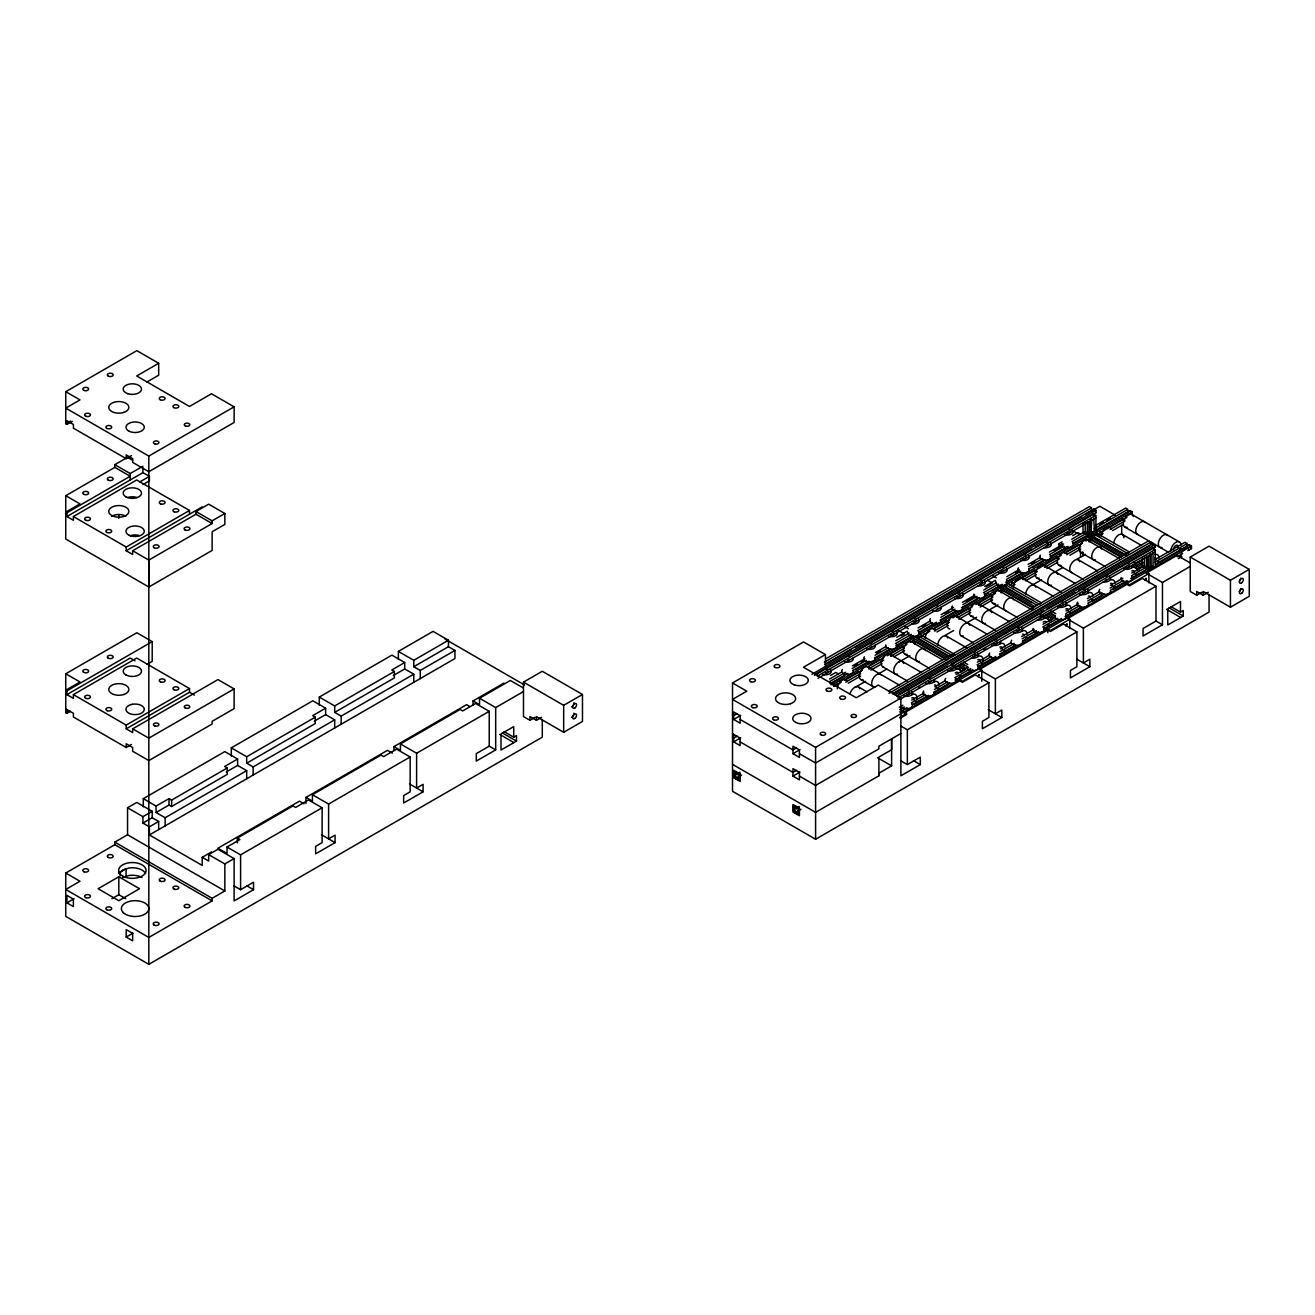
<?xml version="1.0" encoding="UTF-8"?>
<svg xmlns="http://www.w3.org/2000/svg" width="1315" height="1315" viewBox="0 0 1315 1315"><rect width="100%" height="100%" fill="white"/><g stroke="black" fill="none" stroke-linecap="round" stroke-linejoin="round"><path stroke-width="1.5" d="M142.924 466.217L130.218 473.548L130.218 479.975M211.485 851.956L202.214 857.314L202.214 865.434L149.4 834.959L149.4 826.823L158.671 821.481L158.671 829.601M212.126 898.309L212.126 900.89L114.816 844.707L114.816 842.126L212.126 898.309L224.849 890.962L224.849 863.955L234.119 858.596L234.119 900.907L253.532 889.696L253.532 882.217L240.596 889.696L233.807 885.768M523.485 691.542L523.485 682.123L542.29 671.275L582.479 694.484L582.479 721.442L563.675 732.291L536.421 716.56L536.421 720.291L529.945 716.56L529.945 720.291L523.485 716.56L523.485 691.542L495.689 707.585L479.531 698.249L479.531 704.676L473.055 700.944L473.055 705.004M542.29 719.469L542.29 737.173L148.825 964.339L65.75 916.374L65.75 873.045L114.816 844.707M563.675 732.291L563.675 705.333L582.479 694.484M878.897 775.801L878.897 773.204L891.619 765.856L891.619 738.849L891.603 749.747L878.88 757.095L878.897 775.801L815.596 812.341L732.521 764.377M1190.239 566.436L1190.239 557.034L1209.06 546.169L1249.25 569.379L1249.25 596.336L1230.446 607.201L1203.192 591.471L1203.192 595.202L1196.716 591.471L1196.716 595.202L1190.239 591.471L1190.239 566.436L1162.46 582.479L1146.285 573.143L1177.089 555.357L1190.026 562.836M1209.06 594.38L1209.06 612.083L815.596 839.249L732.521 791.285L732.521 682.962L803.564 641.95L825.442 654.574L825.442 666.491M1230.446 607.201L1230.446 580.244L1249.25 569.379M977.916 676.568L979.001 674.694L978.097 676.666M1065.939 625.759L1067.024 623.869L1066.103 625.858M1145.02 580.096L1146.105 578.222L1145.184 580.194M946.899 659.933L913.448 640.619L914.204 639.337M914.204 643.462L915.503 641.21L945.419 658.486M918.478 636.049L917.18 638.301L948.855 656.596M914.895 643.857L916.193 641.605M1033.146 608.105L1001.455 589.81L1002.211 588.512M1002.901 587.312L1003.657 586.013L1037.108 605.311M1006.485 585.241L1005.186 587.493L1031.585 602.73M1121.169 557.281L1089.477 539.002L1090.234 537.704M1090.924 536.487L1091.68 520.247L1090.184 520.247M1090.234 541.829L1091.532 538.443M119.09 873.637L122.64 870.086L128.788 868.032A13.725 7.923 0 0 1 145.603 873.637M65.766 407.338L65.766 391.689L136.826 350.661L158.688 363.285L158.688 375.202L146.853 382.04M72.259 421.359L66.917 424.449L65.766 423.775L65.766 408.127L80.001 399.908L65.766 391.689M158.688 363.285L136.694 375.975L189.508 406.466L211.501 393.76L234.119 406.828L234.119 422.477L148.825 471.723L132.667 462.403L132.667 458.672L126.207 454.924L126.207 458.672L131.467 455.615M65.766 423.775L70.517 421.03M189.492 514.214L189.492 510.467L126.191 547.024L126.191 550.755L132.651 554.486L132.651 550.755L195.968 514.214L195.968 511.519L208.69 504.171L224.832 513.491L224.849 524.406L212.126 531.753L212.126 550.443L148.825 587L65.75 539.035L65.75 495.689L79.985 503.908L65.75 512.127L66.901 512.801L130.218 476.244L114.816 467.367L114.816 464.672L127.539 457.324L132.667 460.283M65.75 495.689L114.816 467.367M65.766 408.127L148.825 456.075L234.119 406.828M66.901 512.801L66.901 516.532L142.924 472.644L149.4 476.375L149.4 480.846L143.039 484.528M66.901 516.532L73.377 520.263L73.377 516.532L136.678 479.975L189.492 510.467M139.867 481.882L149.4 476.375M126.191 550.755L202.214 506.867M195.968 511.519L212.109 520.839L224.832 513.491M132.651 550.755L148.809 560.091L212.109 523.534L212.109 520.839M70.435 711.267L66.917 713.289L65.766 712.631L65.766 673.773L136.826 632.745L152.211 641.621L152.211 661.346L147.132 664.289M65.766 673.773L80.001 681.992L65.766 690.211L66.917 690.868L152.211 641.621M66.917 690.868L66.917 694.616L130.234 658.059L135.083 660.87M66.917 694.616L73.393 698.347L73.393 694.616L136.694 658.059L189.508 688.55L189.508 692.282L126.207 728.839L126.207 725.091L189.508 688.55M65.766 712.631L68.922 710.79M126.207 728.839L132.667 732.57L132.667 728.839L217.978 679.592L234.119 688.912L234.119 708.637L212.126 721.327L212.126 724.023L148.825 760.58L132.667 751.243L132.667 747.512L126.207 743.78L126.207 747.512L131.467 744.471M234.119 688.912L148.825 738.159L132.667 728.839M114.816 842.126L127.539 834.778L127.539 807.772L136.809 802.413L152.195 811.306L152.195 817.733L142.924 823.091L142.924 816.664L152.195 811.306M143.286 806.884L143.286 798.682L224.816 751.605L237.621 759.002L237.621 765.429L226.279 771.987M231.292 756.059L231.292 747.873L312.822 700.796L325.627 708.193L325.627 714.62L314.301 721.162M319.298 705.251L319.298 697.065L391.903 655.133L404.708 662.53L404.708 668.957L413.781 674.184L413.781 682.321M398.379 659.456L398.379 651.402L433.062 631.381L448.464 640.257L448.464 646.684L454.941 650.432L454.941 658.552L149.4 834.959M156.074 806.079L169.027 798.6L171.608 800.095L227.248 767.976L227.248 774.404L171.608 806.522L169.027 805.027L156.074 812.506L156.074 806.079L143.286 798.682M237.621 759.002L224.651 766.481L227.248 767.976M325.627 708.193L312.691 715.656L315.271 717.152L315.271 723.579L246.678 763.193L246.678 756.75L315.271 717.152M404.708 662.53L391.771 670.009L394.352 671.488L394.352 677.932L334.7 712.368L334.7 705.941L394.352 671.488M398.379 651.402L413.781 660.294L448.464 640.257M393.382 675.499L404.708 668.957M413.781 660.294L413.781 666.721L448.464 646.684M156.074 812.506L165.148 817.733L246.678 770.656L246.678 778.792M246.678 763.193L253.154 766.924L334.7 719.847L334.7 727.984M334.7 712.368L341.16 716.116L413.781 674.184M413.781 666.721L420.241 670.453L454.941 650.432M66.901 902.846L73.377 906.577L73.377 899.115L66.901 895.384L66.901 902.846L74.018 898.753M118.432 873.094L125.55 869.001M118.81 876.776L98.099 888.726L118.81 900.693L139.522 888.726L118.81 876.776L118.81 894.71L111.906 898.687M305.968 803.514L305.968 797.416L387.498 750.339L392.347 753.133M393.974 750.668L393.974 746.591L466.578 704.676L469.603 706.418M473.055 700.944L503.859 683.159M202.214 857.314L208.69 861.046L208.69 854.618L217.945 849.26L234.119 858.596M237.358 842.882L237.358 838.066L293.015 805.931L295.612 807.426L308.548 799.947L322.126 807.788L322.126 842.619L315.633 846.367L315.633 853.846L335.078 842.619L335.078 835.14L328.602 838.871L328.602 804.057L312.428 794.72L312.428 801.147L305.968 797.416M312.428 794.72L381.021 755.106L383.618 756.602L396.555 749.139L410.149 756.98L410.149 791.811L403.672 795.542L403.672 803.005L423.085 791.811L423.085 784.332L416.608 788.063L416.608 753.248L400.45 743.912L400.45 750.339L393.974 746.591M400.45 743.912L460.102 709.459L462.699 710.955L475.636 703.476L489.229 711.316L489.229 746.147L495.689 749.879L495.689 707.585M479.531 698.249L510.335 680.463L523.271 687.926M304.012 803.761L299.491 801.147L217.945 848.224L227.002 853.451L227.002 847.024L239.955 839.545L237.358 838.066M227.002 847.024L240.596 854.865L322.126 807.788M328.602 804.057L410.149 756.98M416.608 753.248L489.229 711.316M126.191 937.069L132.651 940.817L132.651 933.338L126.191 929.606L126.191 937.069L132.93 933.173M212.126 900.89L148.825 937.447L65.75 889.482L79.985 881.264L65.75 873.045M529.945 720.291L535.073 717.332M489.229 746.147L476.277 753.61L476.277 761.089L495.689 749.879M536.421 720.291L541.55 717.332M513.721 737.205L516.499 735.611L516.499 741.101L500.999 750.043L500.999 733.951L513.721 726.603L513.721 737.205L504.122 731.666M825.442 654.574L803.449 667.264L856.262 697.755L878.256 685.049L900.874 698.117L900.89 775.801L920.303 764.59L920.303 757.128L907.35 764.59L900.561 760.678M825.688 658.864L1089.477 506.571L1091.664 507.837L824.341 662.185M737.222 713.683L733.671 715.722L732.521 715.064M824.653 664.404L1093.751 509.037L1095.937 510.302L1095.937 512.85L814.462 675.368M826.658 663.845L851.446 649.528M854.997 647.49L1081.588 516.663M1085.138 514.609L1090.447 511.551M1091.154 511.288L1099.833 506.275L1115.219 515.168M733.671 719.469L740.148 723.201L740.148 715.722L733.671 711.99L733.671 719.469L740.707 715.409M811.914 674.299L1095.937 510.302M815.941 673.905L904.473 622.784M908.007 620.746L1031.93 549.193M1035.464 547.155L1093.899 513.425L1095.198 515.677M817.256 676.14L1095.937 515.25L1095.954 532.723L1129.404 552.037M817.996 678.244L1095.954 517.781M830.488 675.515L835.798 672.458L838.378 673.954M896.731 637.282L907.334 631.167M984.754 586.457L995.34 580.342M1062.06 541.829L1058.542 543.868L1061.123 545.363M1072.662 535.715L1077.955 532.657L1080.535 534.153M901.153 635.77L904.391 633.896L897.981 630.197M985.921 586.819L990.787 584.024M829.551 679.05L841.764 671.998M852.416 665.85L864.843 658.684M875.494 652.536L886.129 646.388M895.794 640.799L909.207 633.074M918.084 627.945L930.494 620.779M941.145 614.631L953.572 607.448M962.448 602.336L974.859 595.153M983.735 590.04L996.162 582.857M1006.813 576.71L1019.24 569.543M1028.1 564.414L1040.527 557.248M1049.403 552.119L1063.605 543.933M1071.709 539.249L1084.891 531.638M1095.543 525.49L1125.706 508.067L1127.908 509.332L1094.195 528.811M854.027 665.965L857.495 663.96M860.98 661.955L864.448 659.949M876.628 652.914L880.097 650.909M922.242 626.581L925.76 624.559M945.107 613.382L948.625 611.344M966.213 601.202L973.248 597.125M1015.492 572.748L1019.01 570.71M1031.289 563.625L1034.806 561.604M1054.104 550.459L1061.123 546.399L1058.542 544.903M1099.619 524.175L1103.088 522.17M1106.556 520.165L1110.024 518.159M829.765 681.466L845.742 672.244M852.087 668.579L866.289 660.377M875.165 655.264L888.332 647.654M895.433 643.561L911.394 634.34M917.755 630.674L931.941 622.472M940.817 617.343L955.019 609.157M962.859 604.621L977.061 596.418M983.406 592.753L998.364 584.123M1006.485 579.438L1020.687 571.252M1028.527 566.716L1042.729 558.513M1049.83 554.42L1064.016 546.218M1072.152 541.533L1088.869 531.885M737.189 736.121L733.671 738.142L732.521 737.485M830.077 683.685L847.813 673.444M853.139 670.371L869.116 661.149M874.442 658.075L890.403 648.854M895.729 645.78L913.481 635.539M918.807 632.466L936.543 622.209M940.093 620.17L956.071 610.949M961.397 607.875L979.133 597.618M984.458 594.544L1002.211 584.304M1005.761 582.249L1021.739 573.028M1028.823 568.935L1044.8 559.713M1050.126 556.639L1067.879 546.399M1073.204 543.325L1129.98 510.532L1132.182 511.798L1132.182 514.346L1131.426 513.047M832.099 683.126L844.509 675.959M855.161 669.812L869.363 661.609M874.689 658.536L888.874 650.333M897.75 645.221L911.952 637.019M919.053 632.926L935.014 623.705M942.115 619.595L956.317 611.409M963.418 607.3L977.62 599.114A2.186 1.266 0 0 1 977.275 598.604M984.705 595.005L988.255 592.966M991.806 590.912L1000.682 585.783M1007.783 581.69L1021.985 573.488M1032.62 567.34L1043.272 561.193M1050.373 557.1L1066.35 547.878M1073.451 543.785L1087.636 535.583M1096.513 530.455L1128.451 512.028L1127.152 509.776M733.671 734.411L733.671 741.89L740.707 737.814M832.264 684.951L1132.182 511.798M833.776 686.019L837.31 683.981M846.186 678.852L858.613 671.686M869.264 665.538L879.916 659.39M888.776 654.262L902.978 646.076M934.916 627.633L945.567 621.485M956.219 615.338L968.645 608.155M977.522 603.043L991.707 594.84M1021.886 577.416L1034.297 570.25M1044.948 564.102L1057.375 556.935M1066.251 551.807L1078.662 544.64M1110.616 526.197L1123.026 519.014M1092.223 537.243L1094.507 534.416L1093.751 518.176M834.039 686.463L841.14 682.37M844.69 680.315L862.443 670.075M867.768 667.001L883.729 657.779M887.28 655.741L906.808 644.465M910.358 642.41L913.909 640.372M917.443 638.317L929.869 631.151M933.42 629.096L949.397 619.875M952.948 617.82L972.459 606.56M976.009 604.505L995.537 593.229M999.088 591.191L1002.638 589.136M1009.739 585.043L1061.189 555.324M1064.739 553.27L1082.492 543.029M1086.042 540.975L1126.856 517.42M845.709 682.123L860.668 673.494M868.788 668.809L883.729 660.179M890.83 656.086L904.276 648.311M934.455 630.904L949.397 622.274M957.517 617.59L970.684 609.979M978.82 605.295L993.006 597.092M1000.863 592.555L1004.413 590.517M1011.514 586.408L1015.048 584.37M1023.185 579.668L1037.371 571.483M1044.472 567.373L1059.43 558.744M1066.514 554.651L1080.716 546.448M1088.836 541.764L1092.387 539.709M1098.469 536.208L1103.038 533.561M1110.139 529.468L1125.081 520.839M848.241 683.208L860.668 676.041M870.908 670.124L881.954 663.746M893.953 656.826L904.589 650.678M936.97 631.989L948.279 625.447M958.914 619.316L970.684 612.511M980.185 607.037L992.595 599.87M1025.634 580.786L1036.351 574.606M1046.888 568.524L1057.655 562.31M1069.917 555.226L1080.716 548.996M1112.654 530.553L1123.306 524.406M854.947 687.466L865.582 681.318M877.993 674.168L886.852 669.039M899.263 661.872L909.898 655.741M944.729 635.622L953.605 630.51M965.999 623.343L976.65 617.212M989.044 610.045L997.921 604.933M1032.719 584.83L1041.579 579.718M1053.973 572.567L1062.832 567.455M1077.001 559.269L1085.401 554.42M733.671 772.809L734.428 772.382L735.726 775.768L734.428 776.507L733.671 775.209M735.874 771.543L735.118 771.987L737.403 774.798L738.701 774.042L737.945 772.743M736.416 774.223L739.983 772.184M740.148 778.957L738.093 777.132L741.644 775.077M888.513 691.049L1148.751 540.794M737.945 780.222L738.701 779.779L736.416 776.968L735.118 777.724L735.874 779.022M888.94 693.334L1150.954 542.059M796.463 747.923L792.945 749.945L740.148 719.469M892.786 693.515L1153.025 543.259L1153.765 544.558L1151.496 544.755L1150.198 542.503M893.033 693.975L1149.721 545.774M792.945 753.692L799.421 757.424L799.421 749.945L792.945 746.213L792.945 753.692L799.98 749.632M894.973 694.78L1155.227 544.541L1155.227 547.073L896.748 696.293M898.244 694.83L947.819 666.212M951.353 664.174L1043.403 611.015M1046.954 608.977L1075.275 592.621M1078.81 590.583L1153.173 547.648L1154.471 549.9M897.767 698.101L1155.227 549.473L1155.227 566.946M732.521 682.962L746.756 691.18L732.521 699.416L815.579 747.364L900.874 698.117M900.298 699.186L1155.227 552.004M899.279 707.256L902.813 705.202M911.689 700.073L924.116 692.906M934.768 686.759L945.419 680.611M956.054 674.463L968.481 667.297M977.357 662.168L989.784 655.002M1000.419 648.854L1011.071 642.706M1021.722 636.559L1034.149 629.375M1043.025 624.263L1055.435 617.08M1066.087 610.933L1078.514 603.766M1087.39 598.637L1099.8 591.471M1110.452 585.323L1122.879 578.156M1131.755 573.028L1144.165 565.861M1154.817 559.713L1184.996 542.29L1187.182 543.555L1154.488 562.442M899.69 709.541L904.276 706.895M911.361 702.802L925.563 694.599M934.439 689.487L947.605 681.877M954.706 677.784L970.684 668.562M977.029 664.897L991.231 656.695M1000.107 651.566L1014.292 643.38M1022.15 638.843L1036.335 630.658M1042.696 626.992L1057.638 618.362M1065.758 613.661L1079.96 605.475M1087.801 600.939L1102.003 592.736M1110.123 588.052L1123.306 580.441M1131.426 575.756L1148.143 566.107M796.463 770.343L792.945 772.365L740.148 741.89M900.002 711.76L907.103 707.667M912.413 704.593L928.39 695.372M933.716 692.298L949.693 683.077M955.019 680.003L972.755 669.762M978.081 666.689L995.833 656.432M999.384 654.393L1015.344 645.172M1038.423 631.857L1022.445 641.062A5.819 3.353 0 0 1 1015.969 645.238A5.819 3.353 0 0 1 1011.695 640.241M1043.748 628.784L1061.484 618.527M1065.035 616.488L1081.012 607.267M1088.113 603.158L1104.074 593.936M1111.175 589.843L1127.152 580.622M1130.703 578.567L1151.989 566.272M1155.54 564.234L1189.27 544.755L1191.456 546.021L1191.456 548.569L1187.905 550.607M900.249 712.22L903.8 710.182M914.435 704.035L926.861 696.851M933.962 692.758L948.164 684.556M957.041 679.444L971.226 671.242M978.327 667.149L994.304 657.927M1001.405 653.818L1015.591 645.632M1022.692 641.523L1036.894 633.337M1043.995 629.228L1059.956 620.006M1067.057 615.913L1079.484 608.746M1091.91 601.58L1102.545 595.432M1113.197 589.284L1125.624 582.101M1132.725 578.008L1145.151 570.841M1155.786 564.694L1185.966 547.27M792.945 776.113L799.421 779.844L799.421 772.365L792.945 768.634L792.945 776.113L799.98 772.053M1191.456 546.021L815.579 763.012L799.421 753.692M979.198 669.614L1047.792 630.016L1050.389 631.512L1063.325 624.033L1076.903 631.874L1076.903 666.705L1070.443 670.436L1070.443 677.915L1089.856 666.705L1089.856 659.226L1083.379 662.974L1083.379 628.143L1068.832 619.743M1067.205 618.806L1126.873 584.353L1129.47 585.849L1142.406 578.386L1155.984 586.227L1155.984 621.042L1162.46 624.789L1162.46 582.479M1177.27 556.755L1182.58 553.681M899.657 717.48L906.725 713.42L904.128 711.925M981.779 681.285L981.779 670.075L962.366 681.285L959.786 679.789M1069.802 628.603L1069.802 619.266L1050.389 630.46L1047.792 628.981L1047.792 632.712M1148.883 582.939L1148.883 573.603L1129.47 584.813L1126.873 583.318M900.249 718.187L906.725 714.456L904.128 712.96L959.786 680.825L962.366 682.321L975.319 674.858L988.896 682.699L988.896 717.513L982.404 721.278L982.404 728.74L1001.833 717.513L1001.833 710.051L995.373 713.782L995.373 678.951L980.809 670.551M1178.289 558.563L1181.84 556.524M977.768 676.124L979.33 675.236M1065.791 625.315L1067.336 624.411M1144.872 579.652L1146.417 578.764M900.89 733.507L878.88 746.197L878.88 748.876L815.579 785.433L799.421 776.113M900.561 725.847L907.35 729.776L988.896 682.699M995.373 678.951L1076.903 631.874M1083.379 628.143L1155.984 586.227M792.945 807.032L793.701 806.605L795 809.991L793.701 810.73L792.945 809.432M795.148 805.766L794.391 806.21L796.676 809.021L797.975 808.265L797.219 806.966M795.69 808.462L799.257 806.407M799.421 813.18L797.367 811.355L800.934 809.3M797.219 814.445L797.975 814.018L795.69 811.191L794.391 811.947L795.148 813.245M1196.716 595.202L1201.844 592.243M1155.984 621.042L1143.047 628.521L1143.047 636L1162.46 624.789M1203.192 595.202L1208.321 592.243M1180.492 612.116L1183.253 610.522L1183.253 616.012L1167.769 624.954L1167.769 608.845L1180.492 601.497L1180.492 612.116L1170.892 606.577M122.64 877.549L128.788 875.511A13.725 7.923 0 0 1 142.053 877.549M1085.204 532.312L1087.801 532.312M1091.154 532.312L1093.751 532.312M1085.204 533.117L1087.801 533.117L1087.801 521.923M1093.751 533.117L1091.154 533.117L1091.154 518.176M1087.291 522.104L1087.291 535.189L1088.787 535.189M1090.184 535.189L1126.889 555.522M1149.458 554.47L1150.954 554.47L1150.954 569.411L1149.458 569.411M1144.477 566.535L1147.091 566.535M1150.428 566.535L1153.041 566.535M1144.477 567.357L1147.091 567.357L1147.091 556.146M1153.041 567.357L1150.428 567.357L1150.428 554.273M1146.565 556.344L1146.565 569.411L1148.061 569.411M1187.593 548.371L1187.363 548.256A5.819 3.353 -60 0 0 1181.971 552.021A5.819 3.353 -60 0 0 1181.84 558.365M1132.001 514.576L1179.456 541.977M1190.239 557.034L1230.446 580.244M1124.785 527.068L1168.69 552.415M1122.418 534.465L1141.552 545.495M1093.751 533.989L1128.96 554.322M1139.513 560.42L1143.787 562.886M1137.442 561.62L1142.719 564.661M1094.968 537.687L1126.643 555.982M1138.971 563.099L1142.488 565.121M1087.291 535.189L1122.928 555.768M1133.481 561.867L1144.477 568.212L1144.477 556.146M1146.565 569.411L1148.751 570.677L1148.751 555.735M1091.532 539.577L1121.448 556.853M1135.535 564.99L1139.053 567.012M1133.481 564.398L1140.532 568.458M1146.285 572.107L1148.883 573.603M1071.988 530.257L1078.826 534.202M1089.477 541.386L1119.41 558.678M1132.478 566.223L1139.513 570.283M1080.782 552.481L1105.373 566.683M1169.101 607.842L1183.253 616.012M1166.52 609.322L1180.673 617.508M1078.415 559.861L1097.548 570.907M1058.772 565.187L1083.379 579.389M1043.995 565.401L1075.539 583.613M1036.779 577.893L1061.369 592.079M1021.985 578.09L1053.529 596.32M1007.931 583.548L1041.381 602.845M1067.205 617.771L1069.802 619.266M992.907 575.904L996.326 577.877M1005.728 584.813L1039.935 604.555M1050.488 610.653L1055.764 613.694M1049.419 612.428L1054.696 615.486M1049.189 612.905L1054.466 615.946M1034.905 606.593L1001.455 587.279L1001.455 589.81M1047.233 613.694L1054.268 617.771M987.598 580.31L992.398 583.087M1005.268 591.405L1033.426 607.678M1045.754 614.779L1052.789 618.855M1045.458 615.223L1052.51 619.283M1032.127 609.913L1002.211 592.638L1003.509 589.268M1042.696 616.012L1051.49 621.107M992.776 603.289L1017.366 617.491M1076.591 659.045L1089.856 666.705M977.982 603.503L1009.525 621.716M970.766 615.995L995.356 630.197M955.972 616.209L987.532 634.422M961.199 635.868L973.363 642.904M946.405 636.082L967.265 648.131M919.925 634.356L955.117 654.673M979.198 668.579L981.779 670.075M904.901 626.729L908.32 628.702M917.722 635.622L952.931 655.955M963.484 662.037L967.758 664.502M915.651 636.822L950.844 657.138M961.413 663.237L966.689 666.294M961.183 663.713L964.7 665.752M948.657 658.421L913.448 638.087L913.448 640.619M959.21 664.519L966.262 668.579M957.747 665.604L964.783 669.664M957.452 666.031L964.487 670.091M913.448 643.019L942.362 659.719M954.69 666.837L962.728 671.488M904.753 654.097L929.36 668.299M988.255 709.673L1001.833 717.513M889.976 654.311L921.519 672.524M882.76 666.804L907.35 681.006M867.966 667.017L899.509 685.23M860.75 679.51L873.176 686.693M858.383 686.89L867.078 691.92M913.514 760.678L920.303 764.59M877.467 757.687L891.619 765.856M732.521 733.737L740.148 738.142L740.148 745.621L733.671 741.89M523.485 682.123L563.675 705.333M444.98 639.057L524.603 685.033M126.207 458.672L73.393 428.18L73.393 424.449L66.917 420.701L66.917 424.449M114.816 464.672L130.218 473.548M195.968 514.214L212.109 523.534M502.346 732.932L516.499 741.101M499.749 734.428L513.902 742.597M73.377 516.532L126.191 547.024M319.298 697.065L334.7 705.941M325.627 714.62L334.7 719.847M409.507 783.954L423.085 791.811M189.508 692.282L194.357 695.093M231.292 747.873L246.678 756.75M237.621 765.429L246.678 770.656M321.485 834.778L335.078 842.619M73.393 694.616L126.207 725.091M65.766 708.884L73.393 713.289L73.393 717.02L126.207 747.512M152.195 817.733L158.671 821.481M127.539 807.772L142.924 816.664M208.69 854.618L224.849 863.955M142.924 823.091L149.4 826.823M246.743 885.768L253.532 889.696M127.539 834.778L224.849 890.962M118.81 894.71L125.714 898.687M1189.27 544.755L1190.009 546.054M1190.716 547.27L1191.456 548.569M1186.442 543.999L1187.741 546.251M1154.471 545.774L1155.227 547.073M1129.98 510.532L1130.736 511.831M1093.751 509.037L1094.491 510.335L1093.192 511.091L1090.924 508.28M1095.198 511.551L1095.937 512.85M1093.192 513.836L1094.491 516.088M799.421 810.78L798.665 809.481L797.367 811.355M740.148 776.557L739.392 775.258L738.093 777.132M148.809 560.091L148.825 587M1153.041 552.399L1153.041 568.212M1142.291 557.609L1142.291 566.946M1121.695 525.326L1121.695 533.463M1089.477 521.513L1089.477 539.002M1085.204 521.923L1085.204 533.989L1083.018 532.723L1083.018 523.386M1082.738 551.873L1082.738 555.933M1080.535 551.116L1080.535 557.215M907.35 729.776L907.35 764.59M815.579 747.364L815.596 839.249M420.241 670.453L420.241 678.589M341.16 716.116L341.16 724.236M253.154 766.924L253.154 775.061M240.596 854.865L240.596 889.696M171.608 800.095L171.608 806.522M169.027 798.6L169.027 805.027M165.148 817.733L165.148 825.869M148.825 456.075L148.825 964.339M142.924 467.811L142.924 472.644M126.092 868.673L126.092 876.152M120.207 872.075L120.207 875.806M118.81 514.379L118.81 518.357M66.917 709.558L66.917 713.289M111.693 516.236A10.06 5.819 0 0 1 125.928 516.236M130.169 535.764A9.156 5.276 0 0 1 139.308 535.517M127.769 497.497A9.156 5.276 0 0 1 136.924 497.497M573.882 702.752A2.745 1.578 -60 0 1 571.499 706.878M573.882 713.223A2.745 1.578 -60 0 1 571.499 717.332M1240.702 578.206A2.745 1.578 -60 0 1 1239.272 581.197M1240.702 588.66A2.745 1.578 -60 0 1 1239.272 591.651M1188.152 548.634A5.819 3.353 -60 0 1 1189.039 550.36M1043.765 615.108A5.819 3.353 0 0 1 1043.337 618.823A5.819 3.353 0 0 1 1037.223 620.023M1041.053 616.012A2.679 1.545 0 0 1 1039.425 618.264M1043.765 627.534A5.819 3.353 0 0 1 1039.491 632.531A5.819 3.353 0 0 1 1033.113 628.34M1036.845 633.452A2.186 1.266 0 0 1 1036.549 632.827M1040.839 613.48A2.186 1.266 0 0 1 1039.294 614.368M1108.857 576.299A5.819 3.353 0 0 1 1109.778 580.342A5.819 3.353 0 0 1 1103.236 581.904M1107.066 579.438A2.679 1.545 0 0 1 1105.438 580.162M1110.353 590.238A5.819 3.353 0 0 1 1103.992 594.429A5.819 3.353 0 0 1 1099.718 589.416M1102.644 595.038A2.186 1.266 0 0 1 1102.562 594.725M1106.852 575.378A2.186 1.266 0 0 1 1105.307 576.266M1087.768 589.695A5.819 3.353 0 0 1 1086.848 593.739A5.819 3.353 0 0 1 1079.829 594.281M1085.319 590.977A2.679 1.545 0 0 1 1082.738 592.917M1088.36 602.944A5.819 3.353 0 0 1 1081.982 607.136A5.819 3.353 0 0 1 1077.708 602.122M1081.193 608.319A2.186 1.266 0 0 1 1080.568 607.415M1084.842 588.084A2.186 1.266 0 0 1 1083.297 588.972M1065.775 602.402A5.819 3.353 0 0 1 1064.854 606.445A5.819 3.353 0 0 1 1057.835 606.988M1063.408 604.078A2.679 1.545 0 0 1 1062.076 605.41M1061.435 605.574A2.679 1.545 0 0 1 1060.038 605.574M1065.775 614.828A5.819 3.353 0 0 1 1061.501 619.842A5.819 3.353 0 0 1 1055.123 615.634M1059.2 621.009A2.186 1.266 0 0 1 1058.559 620.121M1062.849 600.791A2.186 1.266 0 0 1 1061.304 601.678M1021.771 627.797A5.819 3.353 0 0 1 1020.834 631.857A5.819 3.353 0 0 1 1013.832 632.384M1019.306 629.08A2.679 1.545 0 0 1 1016.035 630.97M1015.196 646.421A2.186 1.266 0 0 1 1014.555 645.534M1018.829 626.187A2.186 1.266 0 0 1 1017.3 627.074M1132.363 565.105A5.819 3.353 0 0 1 1130.292 568.622A5.819 3.353 0 0 1 1123.832 568.869M1129.421 565.96A2.679 1.545 0 0 1 1126.051 567.455M1131.771 576.726A5.819 3.353 0 0 1 1127.497 581.723A5.819 3.353 0 0 1 1121.136 577.532M1124.867 582.644A2.186 1.266 0 0 1 1124.572 582.019M1128.845 562.672A2.186 1.266 0 0 1 1127.317 563.56M977.752 653.21A5.819 3.353 0 0 1 977.341 656.925A5.819 3.353 0 0 1 971.226 658.125M975.04 654.114A2.679 1.545 0 0 1 972.722 656.432M977.752 665.637A5.819 3.353 0 0 1 973.478 670.65A5.819 3.353 0 0 1 967.117 666.458M971.193 671.834A2.186 1.266 0 0 1 970.552 670.946M974.826 651.599A2.186 1.266 0 0 1 973.297 652.487M934.34 679.428A5.819 3.353 0 0 1 932.253 682.962A5.819 3.353 0 0 1 925.809 683.208M931.299 680.693A2.679 1.545 0 0 1 928.719 681.844M934.34 691.854A5.819 3.353 0 0 1 927.963 696.046A5.819 3.353 0 0 1 923.689 691.049M927.634 697.427A2.186 1.266 0 0 1 926.549 696.342M930.823 676.995A2.186 1.266 0 0 1 929.278 677.899M955.758 665.916A5.819 3.353 0 0 1 954.838 669.96A5.819 3.353 0 0 1 947.819 670.502M953.309 667.198A2.679 1.545 0 0 1 950.038 669.088M955.758 678.343A5.819 3.353 0 0 1 950.729 683.373A5.819 3.353 0 0 1 945.682 678.343M948.838 684.277A2.186 1.266 0 0 1 948.542 683.636M952.833 664.305A2.186 1.266 0 0 1 951.287 665.193M1000.337 641.309A5.819 3.353 0 0 1 998.266 644.843A5.819 3.353 0 0 1 991.822 645.09M997.395 642.18A2.679 1.545 0 0 1 996.063 643.528M995.422 643.676A2.679 1.545 0 0 1 994.041 643.676M1000.337 653.752A5.819 3.353 0 0 1 993.976 657.944A5.819 3.353 0 0 1 989.702 652.947M993.647 659.325A2.186 1.266 0 0 1 992.546 658.24M996.836 638.893A2.186 1.266 0 0 1 995.291 639.78M911.755 691.328A5.819 3.353 0 0 1 910.835 695.372A5.819 3.353 0 0 1 903.816 695.898M909.306 692.594A2.679 1.545 0 0 1 909.306 693.399M909.027 693.778A2.679 1.545 0 0 1 906.725 694.534M911.755 703.755A5.819 3.353 0 0 1 908.221 708.67A5.819 3.353 0 0 1 900.907 705.432M908.829 689.701A2.186 1.266 0 0 1 907.284 690.589M984.491 580.885A5.819 3.353 0 0 1 984.064 584.6A5.819 3.353 0 0 1 977.949 585.8M981.779 581.789A2.679 1.545 0 0 1 980.152 584.041M984.491 593.312A5.819 3.353 0 0 1 980.217 598.309A5.819 3.353 0 0 1 973.84 594.117M981.565 579.257A2.186 1.266 0 0 1 980.02 580.145M1050.504 542.766A5.819 3.353 0 0 1 1050.077 546.481A5.819 3.353 0 0 1 1043.962 547.681M1047.776 543.67A2.679 1.545 0 0 1 1046.165 545.939M1049.567 554.503A5.819 3.353 0 0 1 1049.912 559.039A5.819 3.353 0 0 1 1042.138 559.631A5.819 3.353 0 0 1 1040.428 555.193M1043.354 560.815A2.186 1.266 0 0 1 1043.288 560.502M1047.562 541.155A2.186 1.266 0 0 1 1046.033 542.043M1028.494 555.472A5.819 3.353 0 0 1 1027.574 559.516A5.819 3.353 0 0 1 1020.555 560.059M1026.045 556.755A2.679 1.545 0 0 1 1025.092 558.365A2.679 1.545 0 0 1 1022.133 558.481M1029.07 568.705A5.819 3.353 0 0 1 1022.708 572.913A5.819 3.353 0 0 1 1018.435 567.899M1021.919 574.08A2.186 1.266 0 0 1 1021.278 573.192M1025.568 553.862A2.186 1.266 0 0 1 1024.023 554.749M1006.485 568.179A5.819 3.353 0 0 1 1005.564 572.222A5.819 3.353 0 0 1 998.545 572.765M1004.035 570.25A2.679 1.545 0 0 1 1002.803 571.187M1002.145 571.335A2.679 1.545 0 0 1 1000.764 571.335M1006.485 580.605A5.819 3.353 0 0 1 1002.211 585.602A5.819 3.353 0 0 1 995.85 581.411M999.926 586.786A2.186 1.266 0 0 1 999.285 585.898M1003.559 566.551A2.186 1.266 0 0 1 1002.03 567.455M962.481 593.575A5.819 3.353 0 0 1 961.561 597.635A5.819 3.353 0 0 1 954.542 598.161M960.032 594.857A2.679 1.545 0 0 1 956.761 596.747M963.073 606.823A5.819 3.353 0 0 1 956.695 611.015A5.819 3.353 0 0 1 952.422 606.018M955.561 611.935A2.186 1.266 0 0 1 955.348 610.982M959.556 591.964A2.186 1.266 0 0 1 958.01 592.851M1073.073 530.882A5.819 3.353 0 0 1 1071.002 534.4A5.819 3.353 0 0 1 1064.558 534.646M1070.147 531.737A2.679 1.545 0 0 1 1066.777 533.232M1072.498 542.503A5.819 3.353 0 0 1 1068.224 547.5A5.819 3.353 0 0 1 1061.846 543.309M1065.923 548.684A2.186 1.266 0 0 1 1065.282 547.796M1069.572 528.449A2.186 1.266 0 0 1 1068.027 529.337M918.478 618.987A5.819 3.353 0 0 1 918.051 622.702A5.819 3.353 0 0 1 911.936 623.902M915.766 621.436A2.679 1.545 0 0 1 913.448 622.209M916.029 620.269A2.679 1.545 0 0 1 916.029 621.058M918.478 631.414A5.819 3.353 0 0 1 914.204 636.427A5.819 3.353 0 0 1 907.827 632.236M911.903 637.611A2.186 1.266 0 0 1 911.262 636.707M915.552 617.376A2.186 1.266 0 0 1 914.007 618.264M875.05 645.205A5.819 3.353 0 0 1 872.979 648.739A5.819 3.353 0 0 1 866.536 648.969M872.026 646.47A2.679 1.545 0 0 1 870.136 647.555M875.05 657.631A5.819 3.353 0 0 1 868.689 661.823A5.819 3.353 0 0 1 864.415 656.826M868.36 663.204A2.186 1.266 0 0 1 867.259 662.119M871.549 642.772A2.186 1.266 0 0 1 870.004 643.676M896.485 631.693A5.819 3.353 0 0 1 895.548 635.737A5.819 3.353 0 0 1 888.545 636.279M894.118 633.37A2.679 1.545 0 0 1 890.748 634.866M896.485 644.12A5.819 3.353 0 0 1 892.211 649.133A5.819 3.353 0 0 1 885.833 644.925M889.565 650.054A2.186 1.266 0 0 1 889.269 649.413M893.543 630.082A2.186 1.266 0 0 1 892.014 630.97M941.063 607.086A5.819 3.353 0 0 1 938.992 610.62A5.819 3.353 0 0 1 932.549 610.867M938.039 608.368A2.679 1.545 0 0 1 936.79 609.305M941.063 619.529A5.819 3.353 0 0 1 934.686 623.721A5.819 3.353 0 0 1 930.412 618.724M934.357 625.102A2.186 1.266 0 0 1 933.272 624.017M937.562 604.67A2.186 1.266 0 0 1 936.017 605.558M830.472 669.795A5.819 3.353 0 0 1 829.551 673.855A5.819 3.353 0 0 1 822.533 674.381M828.105 671.472A2.679 1.545 0 0 1 825.442 673.017M830.472 682.238A5.819 3.353 0 0 1 831.047 684.786M827.546 668.184A2.186 1.266 0 0 1 826.001 669.072M853.057 657.911A5.819 3.353 0 0 1 850.969 661.429A5.819 3.353 0 0 1 844.526 661.675M849.753 659.538A2.679 1.545 0 0 1 847.435 660.311M853.057 670.338A5.819 3.353 0 0 1 846.679 674.529A5.819 3.353 0 0 1 842.405 669.532M849.539 655.478A2.186 1.266 0 0 1 848.011 656.366M1025.7 594.462A7.216 4.159 -60 0 1 1030.138 586.063A7.216 4.159 -60 0 1 1035.727 587.148M1013.454 588.709A7.216 4.159 -60 0 1 1016.429 580.03A7.216 4.159 -60 0 1 1022.791 578.847M1012.599 583.515A2.186 1.266 -60 0 1 1012.205 582.035M1065.824 605.853A7.216 4.159 -60 0 1 1070.936 608.796M1065.824 609.009A3.353 1.94 -60 0 1 1068.125 611.13M1069.736 613.349A2.186 1.266 -60 0 1 1071.281 612.461M1051.49 585.257A7.216 4.159 -60 0 1 1049.206 576.726A7.216 4.159 -60 0 1 1057.737 574.441M1039.064 578.09A7.216 4.159 -60 0 1 1036.779 569.559A7.216 4.159 -60 0 1 1045.31 567.275M1034.921 570.924A2.186 1.266 -60 0 1 1034.198 570.25M1087.834 593.147A7.216 4.159 -60 0 1 1092.929 596.09M1088.442 596.04A3.353 1.94 -60 0 1 1090.201 597.668M1091.746 600.643A2.186 1.266 -60 0 1 1093.275 599.755M1006.254 610.785A7.216 4.159 -60 0 1 1005.696 601.333A7.216 4.159 -60 0 1 1013.734 599.854M995.061 603.503A7.216 4.159 -60 0 1 992.776 594.972A7.216 4.159 -60 0 1 1001.307 592.671M990.606 596.221A2.186 1.266 -60 0 1 990.146 595.235M1043.831 618.56A7.216 4.159 -60 0 1 1048.926 621.502M1043.222 622.159A3.353 1.94 -60 0 1 1046.115 622.406M1047.743 626.055A2.186 1.266 -60 0 1 1049.271 625.151M985.477 623.376A7.216 4.159 -60 0 1 983.193 614.845A7.216 4.159 -60 0 1 991.724 612.56M973.051 616.193A7.216 4.159 -60 0 1 970.766 607.662A7.216 4.159 -60 0 1 979.297 605.377M1022.445 634.142A3.353 1.94 -60 0 1 1024.188 635.786M1021.821 631.249A7.216 4.159 -60 0 1 1026.933 634.208M968.596 608.927A2.186 1.266 -60 0 1 968.202 608.368M1025.733 638.745A2.186 1.266 -60 0 1 1027.278 637.857M1179.752 549.834A2.186 1.266 -60 0 1 1181.297 548.93M1122.616 520A2.186 1.266 -60 0 1 1122.172 519.014M1173.555 550.245A3.353 1.94 -60 0 1 1175.84 545.495A3.353 1.94 -60 0 1 1178.141 547.615M1170.745 551.166A7.216 4.159 -60 0 1 1175.84 542.339A7.216 4.159 -60 0 1 1180.952 545.281M1162.098 547.5A7.216 4.159 -60 0 1 1159.37 539.808A7.216 4.159 -60 0 1 1167.835 535.55M1127.07 527.282A7.216 4.159 -60 0 1 1124.785 518.751A7.216 4.159 -60 0 1 1133.316 516.466M1138.264 534.564A7.216 4.159 -60 0 1 1137.212 525.918A7.216 4.159 -60 0 1 1145.234 522.499M1113.723 543.654A7.216 4.159 -60 0 1 1118.818 534.811A7.216 4.159 -60 0 1 1123.914 537.753M1101.296 536.471A7.216 4.159 -60 0 1 1105.734 528.071A7.216 4.159 -60 0 1 1111.323 529.156M1155.03 557.872A3.353 1.94 -60 0 1 1156.214 559.565M1155.162 554.47A7.216 4.159 -60 0 1 1158.942 557.987M1100.606 532.707A2.186 1.266 -60 0 1 1100.162 531.704M1157.742 562.524A2.186 1.266 -60 0 1 1159.288 561.637M1083.067 552.678A7.216 4.159 -60 0 1 1080.338 544.985A7.216 4.159 -60 0 1 1088.804 540.744M1095.494 559.861A7.216 4.159 -60 0 1 1093.209 551.33A7.216 4.159 -60 0 1 1101.74 549.045M1078.612 545.413A2.186 1.266 -60 0 1 1078.366 545.183M1135.749 575.23A2.186 1.266 -60 0 1 1137.294 574.343M1131.837 567.735A7.216 4.159 -60 0 1 1136.933 570.677M1131.837 570.891A3.353 1.94 -60 0 1 1134.122 573.011M1061.073 565.384A7.216 4.159 -60 0 1 1058.772 556.853A7.216 4.159 -60 0 1 1067.32 554.568M1072.267 572.683A7.216 4.159 -60 0 1 1071.709 563.231A7.216 4.159 -60 0 1 1079.73 561.735M1056.602 558.119A2.186 1.266 -60 0 1 1056.159 557.116M1113.739 587.937A2.186 1.266 -60 0 1 1115.284 587.049M1111.159 579.882A7.216 4.159 -60 0 1 1114.939 583.383M1110.452 583.334A3.353 1.94 -60 0 1 1112.128 585.717M919.464 661.478A7.216 4.159 -60 0 1 917.18 652.947A7.216 4.159 -60 0 1 925.711 650.662M907.054 654.311A7.216 4.159 -60 0 1 904.325 646.618A7.216 4.159 -60 0 1 912.774 642.361M902.583 647.046A2.186 1.266 -60 0 1 902.189 646.47M955.824 669.368A7.216 4.159 -60 0 1 960.92 672.31M955.2 672.968A3.353 1.94 -60 0 1 958.191 673.888M959.72 676.863A2.186 1.266 -60 0 1 961.265 675.976M924.593 634.34A2.186 1.266 -60 0 1 924.133 633.337M981.73 664.157A2.186 1.266 -60 0 1 983.275 663.27M977.818 656.662A7.216 4.159 -60 0 1 982.749 661.231M977.818 659.818A3.353 1.94 -60 0 1 980.185 661.182M925.267 638.104A7.216 4.159 -60 0 1 929.705 629.704A7.216 4.159 -60 0 1 935.294 630.789M937.694 645.27A7.216 4.159 -60 0 1 942.132 636.871A7.216 4.159 -60 0 1 947.72 637.956M849.852 694.468A7.216 4.159 -60 0 1 854.783 687.252A7.216 4.159 -60 0 1 859.714 688.781M836.57 685.148A2.186 1.266 -60 0 1 836.176 684.573M837.261 688.912A7.216 4.159 -60 0 1 841.699 680.513A7.216 4.159 -60 0 1 847.287 681.597M863.034 679.723A7.216 4.159 -60 0 1 860.75 671.176A7.216 4.159 -60 0 1 869.281 668.891M875.461 686.89A7.216 4.159 -60 0 1 872.733 679.197A7.216 4.159 -60 0 1 881.198 674.94M858.58 672.442A2.186 1.266 -60 0 1 858.136 671.439M911.805 694.78A7.216 4.159 -60 0 1 916.736 699.35M911.805 697.92A3.353 1.94 -60 0 1 914.106 700.057M915.717 702.259A2.186 1.266 -60 0 1 917.262 701.372M963.484 636.082A7.216 4.159 -60 0 1 961.199 627.551A7.216 4.159 -60 0 1 969.73 625.266M986.086 649.117A7.216 4.159 -60 0 1 983.784 648.92M949.825 629.03A7.216 4.159 -60 0 1 948.773 620.368A7.216 4.159 -60 0 1 956.794 616.965M999.827 647.111A3.353 1.94 -60 0 1 1002.112 649.232M999.827 643.956A7.216 4.159 -60 0 1 1004.923 646.898M946.586 621.633A2.186 1.266 -60 0 1 946.192 620.138M1003.723 651.451A2.186 1.266 -60 0 1 1005.268 650.563M897.471 674.184A7.216 4.159 -60 0 1 895.186 665.653A7.216 4.159 -60 0 1 903.717 663.368M920.073 687.235A7.216 4.159 -60 0 1 918.84 687.351M883.811 667.132A7.216 4.159 -60 0 1 883.253 657.681A7.216 4.159 -60 0 1 891.291 656.201M880.59 659.736A2.186 1.266 -60 0 1 880.343 659.522M933.814 682.074A7.216 4.159 -60 0 1 938.91 685.016M934.423 684.967A3.353 1.94 -60 0 1 936.099 687.351M937.727 689.57A2.186 1.266 -60 0 1 939.255 688.682M132.338 704.298L130.185 704.873A9.156 5.276 0 0 0 130.234 713.798A9.156 5.276 0 0 0 144.206 710.001A9.156 5.276 0 0 0 132.338 704.298M123.857 412.4L121.44 412.992A10.06 5.819 0 0 1 108.915 406.368A10.06 5.819 0 0 1 124.613 402.62A10.06 5.819 0 0 1 123.857 412.4M123.857 516.417L121.424 516.992A10.06 5.819 0 0 1 108.898 510.368A10.06 5.819 0 0 1 124.596 506.62A10.06 5.819 0 0 1 123.857 516.417M123.857 694.484L121.44 695.076A10.06 5.819 0 0 1 108.915 688.452A10.06 5.819 0 0 1 124.613 684.704A10.06 5.819 0 0 1 123.857 694.484M790.611 703.689L788.195 704.281A10.06 5.819 0 0 1 775.669 697.657A10.06 5.819 0 0 1 791.351 693.893A10.06 5.819 0 0 1 790.611 703.689M740.148 774.009L733.671 770.278L733.671 777.757L740.148 781.488L740.148 774.009M799.421 808.232L792.945 804.501L792.945 811.98L799.421 815.711L799.421 808.232M123.215 912.561L121.851 910.654A13.725 7.923 0 0 1 137.483 900.791A13.725 7.923 0 0 1 146.343 913.136A13.725 7.923 0 0 1 123.215 912.561M154.808 725.962A2.745 1.578 0 0 0 158.934 724.598A2.745 1.578 0 0 0 154.808 723.217A2.745 1.578 0 0 0 154.808 725.962M160.693 503.957A2.926 1.693 0 0 0 165.082 502.494A2.926 1.693 0 0 0 160.693 501.031A2.926 1.693 0 0 0 160.693 503.957M83.65 494.243A2.926 1.693 0 0 0 88.549 493.487A2.926 1.693 0 0 0 84.949 491.415A2.926 1.693 0 0 0 83.65 494.243M108.175 480.074A2.926 1.693 0 0 0 113.074 479.318A2.926 1.693 0 0 0 109.49 477.246A2.926 1.693 0 0 0 108.175 480.074M106.712 532.378A2.926 1.693 0 0 0 111.627 531.622A2.926 1.693 0 0 0 108.027 529.551A2.926 1.693 0 0 0 106.712 532.378M86.05 520.378A2.926 1.693 0 0 0 90.456 518.915A2.926 1.693 0 0 0 86.05 517.436A2.926 1.693 0 0 0 86.05 520.378M125.878 496.84A9.156 5.276 0 0 0 141.182 494.473A9.156 5.276 0 0 0 129.988 487.997A9.156 5.276 0 0 0 125.878 496.84M185.086 707.897A2.745 1.578 0 0 0 189.689 707.191A2.745 1.578 0 0 0 186.319 705.251A2.745 1.578 0 0 0 185.086 707.897M154.808 443.878A2.745 1.578 0 0 0 158.934 442.514A2.745 1.578 0 0 0 154.808 441.133A2.745 1.578 0 0 0 154.808 443.878M86.067 416.362A2.926 1.693 0 0 0 90.472 414.899A2.926 1.693 0 0 0 86.067 413.436A2.926 1.693 0 0 0 86.067 416.362M84.259 390.506A2.926 1.693 0 0 0 88.664 389.043A2.926 1.693 0 0 0 84.259 387.58A2.926 1.693 0 0 0 84.259 390.506M160.101 399.694A2.926 1.693 0 0 0 165 398.922A2.926 1.693 0 0 0 161.416 396.851A2.926 1.693 0 0 0 160.101 399.694M185.662 426.076A2.745 1.578 0 0 0 189.787 424.696A2.745 1.578 0 0 0 185.662 423.331A2.745 1.578 0 0 0 185.662 426.076M128.952 431.139A9.156 5.276 0 0 0 144.058 428.361A9.156 5.276 0 0 0 132.338 422.214A9.156 5.276 0 0 0 128.952 431.139M108.192 376.074A2.926 1.693 0 0 0 113.09 375.317A2.926 1.693 0 0 0 109.507 373.246A2.926 1.693 0 0 0 108.192 376.074M173.81 407.601A2.926 1.693 0 0 0 178.709 406.845A2.926 1.693 0 0 0 175.125 404.773A2.926 1.693 0 0 0 173.81 407.601M184.955 529.896A2.926 1.693 0 0 0 189.853 529.14A2.926 1.693 0 0 0 186.27 527.068A2.926 1.693 0 0 0 184.955 529.896M154.102 547.714A2.926 1.693 0 0 0 159 546.958A2.926 1.693 0 0 0 155.417 544.887A2.926 1.693 0 0 0 154.102 547.714M128.952 535.156A9.156 5.276 0 0 0 144.042 532.378A9.156 5.276 0 0 0 132.322 526.214A9.156 5.276 0 0 0 128.952 535.156M174.402 511.88A2.926 1.693 0 0 0 178.791 510.417A2.926 1.693 0 0 0 174.402 508.954A2.926 1.693 0 0 0 174.402 511.88M106.729 428.378A2.926 1.693 0 0 0 111.627 427.622A2.926 1.693 0 0 0 108.044 425.55A2.926 1.693 0 0 0 106.729 428.378M108.192 658.158A2.926 1.693 0 0 0 113.09 657.401A2.926 1.693 0 0 0 109.507 655.33A2.926 1.693 0 0 0 108.192 658.158M173.81 689.685A2.926 1.693 0 0 0 178.709 688.928A2.926 1.693 0 0 0 175.125 686.857A2.926 1.693 0 0 0 173.81 689.685M160.709 682.041A2.926 1.693 0 0 0 165.098 680.578A2.926 1.693 0 0 0 160.709 679.115A2.926 1.693 0 0 0 160.709 682.041M127.785 393.678A9.156 5.276 0 0 0 141.51 389.092A9.156 5.276 0 0 0 127.785 384.522A9.156 5.276 0 0 0 127.785 393.678M107.337 710.725A2.926 1.693 0 0 0 111.742 709.262A2.926 1.693 0 0 0 107.337 707.799A2.926 1.693 0 0 0 107.337 710.725M86.067 698.446A2.926 1.693 0 0 0 90.472 696.983A2.926 1.693 0 0 0 86.067 695.52A2.926 1.693 0 0 0 86.067 698.446M83.65 672.327A2.926 1.693 0 0 0 88.565 671.571A2.926 1.693 0 0 0 84.965 669.499A2.926 1.693 0 0 0 83.65 672.327M125.895 674.924A9.156 5.276 0 0 0 141.198 672.557A9.156 5.276 0 0 0 129.988 666.08A9.156 5.276 0 0 0 125.895 674.924M575.099 707.782A2.745 1.578 -60 0 0 575.97 703.525A2.745 1.578 -60 0 0 572.715 706.418A2.745 1.578 -60 0 0 575.099 707.782M174.402 889.236A2.926 1.693 0 0 0 178.791 887.773A2.926 1.693 0 0 0 174.402 886.31A2.926 1.693 0 0 0 174.402 889.236M184.955 907.251A2.926 1.693 0 0 0 189.853 906.495A2.926 1.693 0 0 0 186.27 904.424A2.926 1.693 0 0 0 184.955 907.251M154.102 925.07A2.926 1.693 0 0 0 159 924.297A2.926 1.693 0 0 0 155.417 922.226A2.926 1.693 0 0 0 154.102 925.07M575.099 718.253A2.745 1.578 -60 0 0 575.97 713.996A2.745 1.578 -60 0 0 572.715 716.872A2.745 1.578 -60 0 0 575.099 718.253M84.242 871.861A2.926 1.693 0 0 0 88.647 870.399A2.926 1.693 0 0 0 84.242 868.936A2.926 1.693 0 0 0 84.242 871.861M108.175 857.429A2.926 1.693 0 0 0 113.074 856.673A2.926 1.693 0 0 0 109.49 854.602A2.926 1.693 0 0 0 108.175 857.429M160.085 881.05A2.926 1.693 0 0 0 164.983 880.294A2.926 1.693 0 0 0 161.4 878.223A2.926 1.693 0 0 0 160.085 881.05M106.712 909.733A2.926 1.693 0 0 0 111.627 908.977A2.926 1.693 0 0 0 108.027 906.906A2.926 1.693 0 0 0 106.712 909.733M122.64 876.053A13.725 7.923 0 0 0 145.603 872.502A13.725 7.923 0 0 0 128.788 862.804A13.725 7.923 0 0 0 122.64 876.053M86.05 897.718A2.926 1.693 0 0 0 90.456 896.255A2.926 1.693 0 0 0 86.05 894.792A2.926 1.693 0 0 0 86.05 897.718M821.563 735.167A2.745 1.578 0 0 0 825.672 733.803A2.745 1.578 0 0 0 821.563 732.422A2.745 1.578 0 0 0 821.563 735.167M852.416 717.349A2.745 1.578 0 0 0 856.525 715.985A2.745 1.578 0 0 0 852.416 714.604A2.745 1.578 0 0 0 852.416 717.349M774.946 667.363A2.926 1.693 0 0 0 779.844 666.606A2.926 1.693 0 0 0 776.261 664.535A2.926 1.693 0 0 0 774.946 667.363M752.821 707.651A2.926 1.693 0 0 0 757.21 706.188A2.926 1.693 0 0 0 752.821 704.725A2.926 1.693 0 0 0 752.821 707.651M751.013 681.795A2.926 1.693 0 0 0 755.402 680.332A2.926 1.693 0 0 0 751.013 678.869A2.926 1.693 0 0 0 751.013 681.795M827.447 691.246A2.926 1.693 0 0 0 831.853 689.783A2.926 1.693 0 0 0 827.447 688.32A2.926 1.693 0 0 0 827.447 691.246M795.707 722.428A9.156 5.276 0 0 0 810.813 719.65A9.156 5.276 0 0 0 799.093 713.486A9.156 5.276 0 0 0 795.707 722.428M840.564 698.89A2.926 1.693 0 0 0 845.463 698.134A2.926 1.693 0 0 0 841.879 696.062A2.926 1.693 0 0 0 840.564 698.89M773.483 719.667A2.926 1.693 0 0 0 778.381 718.911A2.926 1.693 0 0 0 774.798 716.839A2.926 1.693 0 0 0 773.483 719.667M794.539 684.967A9.156 5.276 0 0 0 808.265 680.381A9.156 5.276 0 0 0 794.539 675.811A9.156 5.276 0 0 0 794.539 684.967M1241.853 582.693A2.745 1.578 -60 0 0 1242.724 578.436A2.745 1.578 -60 0 0 1239.486 581.312A2.745 1.578 -60 0 0 1241.853 582.693M1241.853 593.147A2.745 1.578 -60 0 0 1242.724 588.89A2.745 1.578 -60 0 0 1239.486 591.783A2.745 1.578 -60 0 0 1241.853 593.147"/></g></svg>
